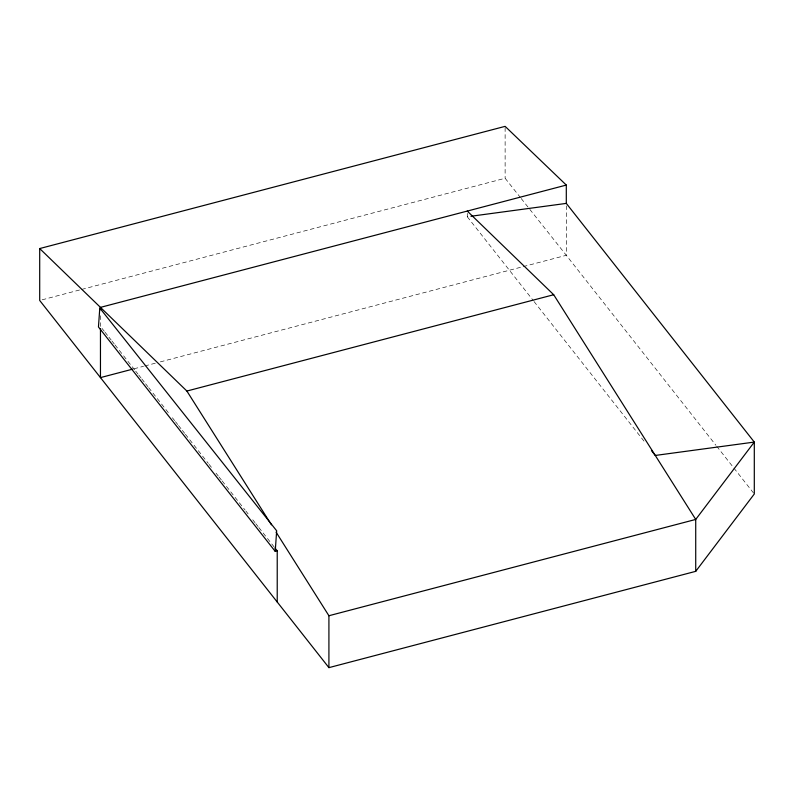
<?xml version="1.0" encoding="UTF-8"?>
<svg xmlns="http://www.w3.org/2000/svg" width="794" height="794" viewBox="0 0 794 794"><rect width="100%" height="100%" fill="white"/><g stroke="black" fill="none" stroke-linecap="round" stroke-linejoin="round"><path stroke-width="0.6" stroke-dasharray="3.97 2.98" d="M42.102 299.824L80.482 289.75M81.683 289.433L505.123 178.263L520.417 197.527M133.997 368.803L143.575 366.282M144.766 365.974L155.545 363.136M160.338 361.885L521.986 266.933M523.186 266.615L566.301 255.301L715.93 445.275M467.279 213.348L467.279 216.752L469.72 216.425M521.182 198.49L566.301 255.301L566.301 205.864M716.704 446.248L753.536 493.014M467.279 216.752L533.27 300.539M534.034 301.512L645.304 442.784M101.989 328.379L104.292 331.287M105.056 332.259L108.113 336.15M108.877 337.122L111.18 340.031M111.944 341.003L114.237 343.921M115.001 344.894L134.901 370.153M135.665 371.126L137.958 374.034M138.722 375.006L141.014 377.924M141.779 378.897L144.845 382.777M145.61 383.75L147.902 386.668M148.667 387.641L169.33 413.873M172.387 417.753L174.69 420.671M175.454 421.644L177.747 424.552M178.511 425.524L181.578 429.415M182.342 430.388L184.635 433.296M185.399 434.268L208.356 463.418M209.12 464.391L211.412 467.299M216.008 473.135L218.3 476.043M219.065 477.015L221.367 479.933M222.131 480.906L245.088 510.046M245.852 511.018L248.145 513.936M252.74 519.762L255.033 522.68M255.797 523.643L258.09 526.561M258.854 527.534L274.158 546.967M505.123 127.596L505.123 178.263M100.461 315.714L100.461 326.433"/><path stroke-width="1.19" d="M275.22 551.373L276.669 530.799L99.786 308.052L98.456 326.959L275.22 551.373L277.225 550.847L277.225 602.021M695.723 571.343L754.3 493.987L754.3 442.079L566.301 203.393L566.301 185.071L505.123 126.355L39.7 248.552L39.7 300.46L328.914 667.645L695.723 571.343L695.723 519.435L553.696 294.733L467.279 211.075M566.301 185.071L100.461 307.377L100.461 309.759M132.797 369.111L100.461 377.607L100.461 328.875M39.7 248.552L186.878 391.045L553.696 294.733M276.064 532.129L328.914 615.737L695.723 519.435L754.3 442.079L655.278 455.448L651.447 450.575M470.941 216.256L566.301 203.393M274.923 547.939L277.225 550.847M186.878 391.045L271.439 524.814M328.914 615.737L328.914 667.645"/></g></svg>
